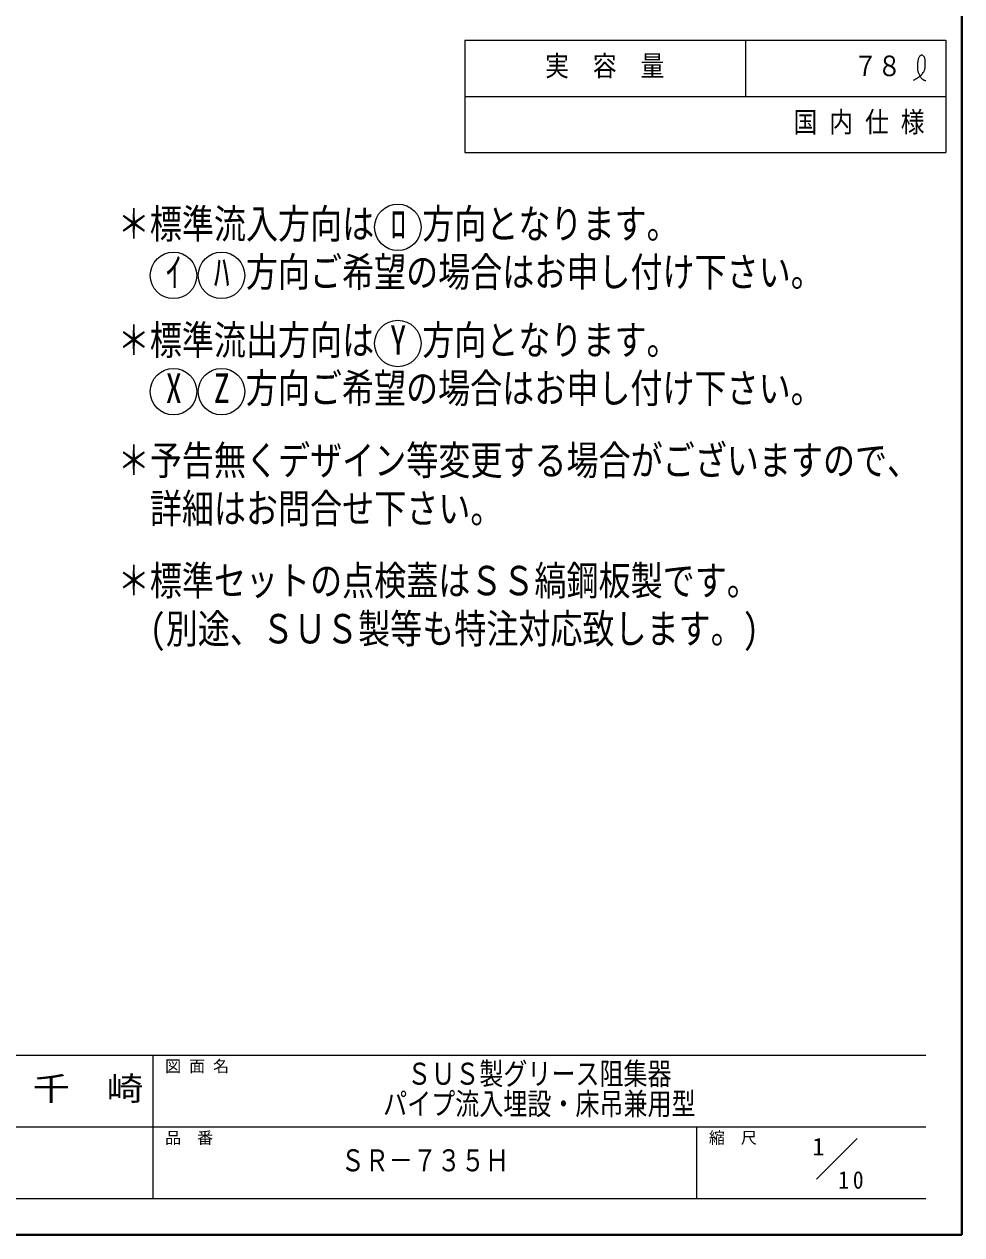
# Model space of a CAD drawing. Units: millimetres at full size, sheet at 1:10; details may follow other scales. Extents: x -2046 to 2004, y -1413 to 1397.
# Drawn here: x 834 to 2004, y -1413 to 97 of the extents above; entities that cross this region are included whole.
import ezdxf
from ezdxf.enums import TextEntityAlignment as Align

# ---------------------------------------------------------------- set-up
doc = ezdxf.new("R2010")
doc.units = ezdxf.units.MM
doc.header["$LTSCALE"] = 10
doc.layers.add('0-6_補助線', color=4, linetype='Continuous', lineweight=9)
doc.styles.add('ＭＳ ゴシック', font='')
doc.styles.get('ＭＳ ゴシック').set_extended_font_data('MS Gothic')

msp = doc.modelspace()

# ---------------------------------------------------------------- linework, layer by layer
at = {"layer": '0-6_補助線', "color": 1, "lineweight": 40}
for q in [(2003.79, 1396.68), (-2046.21, -1413.32)]:
    msp.add_line((2003.79, -1413.32), q, dxfattribs=at)
at = {"layer": '0-6_補助線', "color": 3, "lineweight": 18}
for p, q in [((1383.79, 76.68), (1983.79, 76.68)), ((1383.79, 76.68), (1383.79, -63.32)), ((1733.79, 76.68), (1733.79, 6.68)), ((1983.79, 76.68), (1983.79, -63.32)), ((1383.79, 6.68), (1983.79, 6.68)), ((1383.79, -63.32), (1983.79, -63.32))]:
    msp.add_line(p, q, dxfattribs=at)
at = {"layer": '0-6_補助線', "color": 6, "lineweight": 25}
for p, q in [((1958.79, -1189.74), (-21.21, -1189.74)), ((994.5, -1368.32), (994.5, -1189.74)), ((1958.79, -1279.03), (726.64, -1279.03)), ((1673.07, -1368.32), (1673.07, -1279.03)), ((1958.79, -1368.32), (-21.21, -1368.32))]:
    msp.add_line(p, q, dxfattribs=at)
at = {"layer": '0-6_補助線', "color": 7, "lineweight": 18}
msp.add_line((1822.57, -1343.82), (1873.07, -1293.32), dxfattribs=at)
at = {"layer": '0-6_補助線', "color": 5, "lineweight": 25}
for points in [[(1943.49, 26.68), (1944.31, 27.15), (1945.71, 27.97), (1947.1, 28.8), (1948.47, 29.67), (1949.81, 30.59), (1951.11, 31.56), (1951.85, 32.16), (1952.39, 32.62), (1953.3, 33.46), (1954.15, 34.34), (1954.95, 35.28), (1955.68, 36.26), (1956.32, 37.29), (1956.65, 37.92), (1956.88, 38.42), (1957.24, 39.32), (1957.54, 40.25), (1957.78, 41.19), (1957.96, 42.15), (1958.1, 43.11), (1958.15, 43.67), (1958.2, 44.25), (1958.24, 45.24), (1958.25, 46.24), (1958.23, 47.24), (1958.21, 48.24), (1958.17, 49.25), (1958.15, 49.84), (1958.14, 50.46), (1958.1, 51.53), (1958.01, 52.59), (1957.84, 53.63), (1957.56, 54.64), (1957.12, 55.61), (1956.78, 56.14), (1956.57, 56.43), (1956.15, 56.89), (1955.68, 57.31), (1955.18, 57.65)], [(1955.18, 57.65), (1954.64, 57.9), (1954.09, 58.04), (1953.77, 58.06), (1953.5, 58.04), (1953.05, 57.94), (1952.6, 57.77), (1952.16, 57.52), (1951.75, 57.23), (1951.37, 56.9), (1951.16, 56.69), (1950.88, 56.36), (1950.45, 55.77), (1950.09, 55.15), (1949.79, 54.49), (1949.55, 53.81), (1949.35, 53.12), (1949.25, 52.71), (1949.14, 52.21), (1948.98, 51.32), (1948.86, 50.44), (1948.76, 49.55), (1948.68, 48.65), (1948.6, 47.75), (1948.56, 47.23), (1948.51, 46.61), (1948.42, 45.54), (1948.35, 44.47), (1948.3, 43.4), (1948.3, 42.33), (1948.36, 41.27), (1948.42, 40.66), (1948.5, 40.12), (1948.68, 39.21), (1948.92, 38.31), (1949.19, 37.42), (1949.51, 36.54), (1949.86, 35.67), (1950.07, 35.17), (1950.23, 34.82)], [(1950.23, 34.82), (1950.51, 34.21), (1950.81, 33.6), (1951.12, 33), (1951.45, 32.41), (1951.78, 31.82), (1951.99, 31.47), (1952.23, 31.08), (1952.67, 30.4), (1953.14, 29.74), (1953.64, 29.12), (1954.19, 28.55), (1954.78, 28.04), (1955.14, 27.77), (1955.45, 27.58), (1956.01, 27.27), (1956.6, 27.01), (1957.21, 26.78), (1957.84, 26.57), (1958.47, 26.38), (1958.84, 26.27)]]:
    msp.add_lwpolyline(points, dxfattribs=at)
for centre in [(1299.95, -156.65), (1019.95, -216.65), (1079.95, -216.65), (1299.95, -301.65), (1019.95, -361.65), (1079.95, -361.65)]:
    msp.add_circle(centre, 29, dxfattribs=at)

# ---------------------------------------------------------------- texts
at = {"layer": '0-6_補助線', "color": 7, "style": 'ＭＳ ゴシック'}
for s, height, width, p in [('実\u3000容\u3000量', 25.66, 0.85, (1483.79, 24.18)), ('７８', 25.66, 0.85, (1868.79, 24.18)), ('国 内 仕 様', 25.66, 0.85, (1793.79, -45.82)), ('＊標準流入方向は ﾛ 方向となります。', 36.66, 0.8, (950.45, -181.65)), (' ｲ  ﾊ 方向ご希望の場合はお申し付け下さい。', 36.66, 0.8, (990.45, -241.65)), ('＊標準流出方向は Y 方向となります。', 36.66, 0.8, (950.45, -326.65)), (' X  Z 方向ご希望の場合はお申し付け下さい。', 36.66, 0.8, (990.45, -386.65)), ('＊予告無くデザイン等変更する場合がございますので、', 36.66, 0.8, (950.45, -476.65)), ('詳細はお問合せ下さい。', 36.66, 0.8, (990.45, -536.65)), ('＊標準セットの点検蓋はＳＳ縞鋼板製です。', 36.66, 0.8, (950.45, -626.65)), ('(別途、ＳＵＳ製等も特注対応致します。)', 36.66, 0.8, (990.45, -686.65)), ('ＳＵＳ製グリース阻集器', 27.49, 0.8, (1311.64, -1234.39)), ('千\u3000崎', 29.33, 1.15, (844.5, -1254.39)), ('パイプ流入埋設・床吊兼用型', 27.49, 0.8, (1281.64, -1271.89)), ('ＳＲ－７３５Ｈ', 27.49, 0.8, (1228.79, -1342.42))]:
    msp.add_text(s, height=height, dxfattribs=dict(at, width=width)).set_placement(p, align=Align.BOTTOM_LEFT)
for s, height, p in [('図 面 名', 14.66, (1009.5, -1214.74)), ('品\u3000番', 14.66, (1009.5, -1304.03)), ('縮\u3000尺', 14.66, (1688.07, -1304.03)), ('1', 21.99, (1817.49, -1320.84))]:
    msp.add_text(s, height=height, dxfattribs=at).set_placement(p, align=Align.BOTTOM_LEFT)
at = {"layer": '0-6_補助線', "color": 7, "insert": (1849.46, -1356.22), "char_height": 21.99, "attachment_point": 7, "style": 'ＭＳ ゴシック'}
msp.add_mtext('\\T1.36;\\W0.9;10', dxfattribs=at)

doc.saveas('drawing.dxf')
